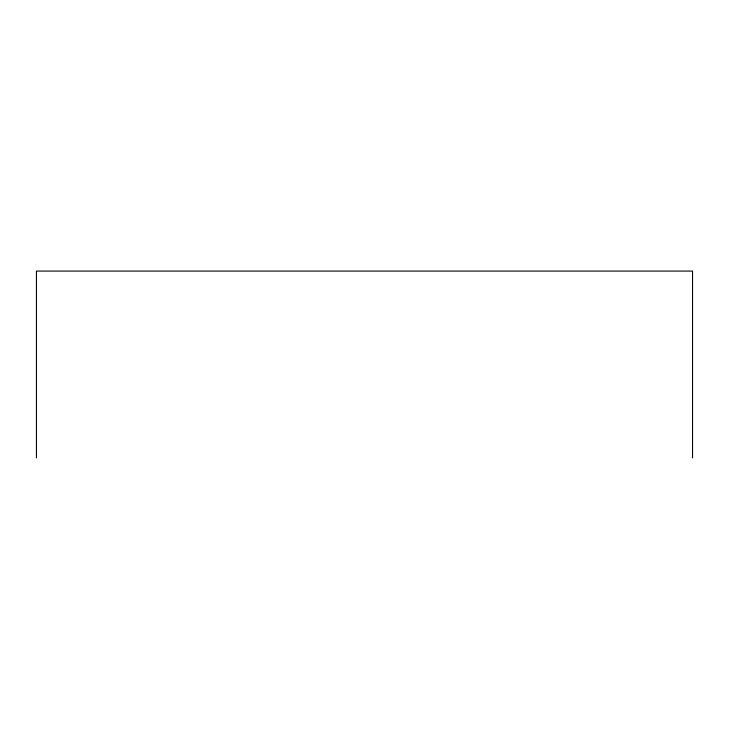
<?xml version="1.0" encoding="UTF-8"?>
<svg xmlns="http://www.w3.org/2000/svg" width="729" height="729" viewBox="0 0 729 729"><rect width="100%" height="100%" fill="white"/><g stroke="black" fill="none" stroke-linecap="round" stroke-linejoin="round"><path stroke-width="1.09" d="M692.55 457.921L692.55 271.079L36.45 271.079L36.45 457.921"/></g></svg>
